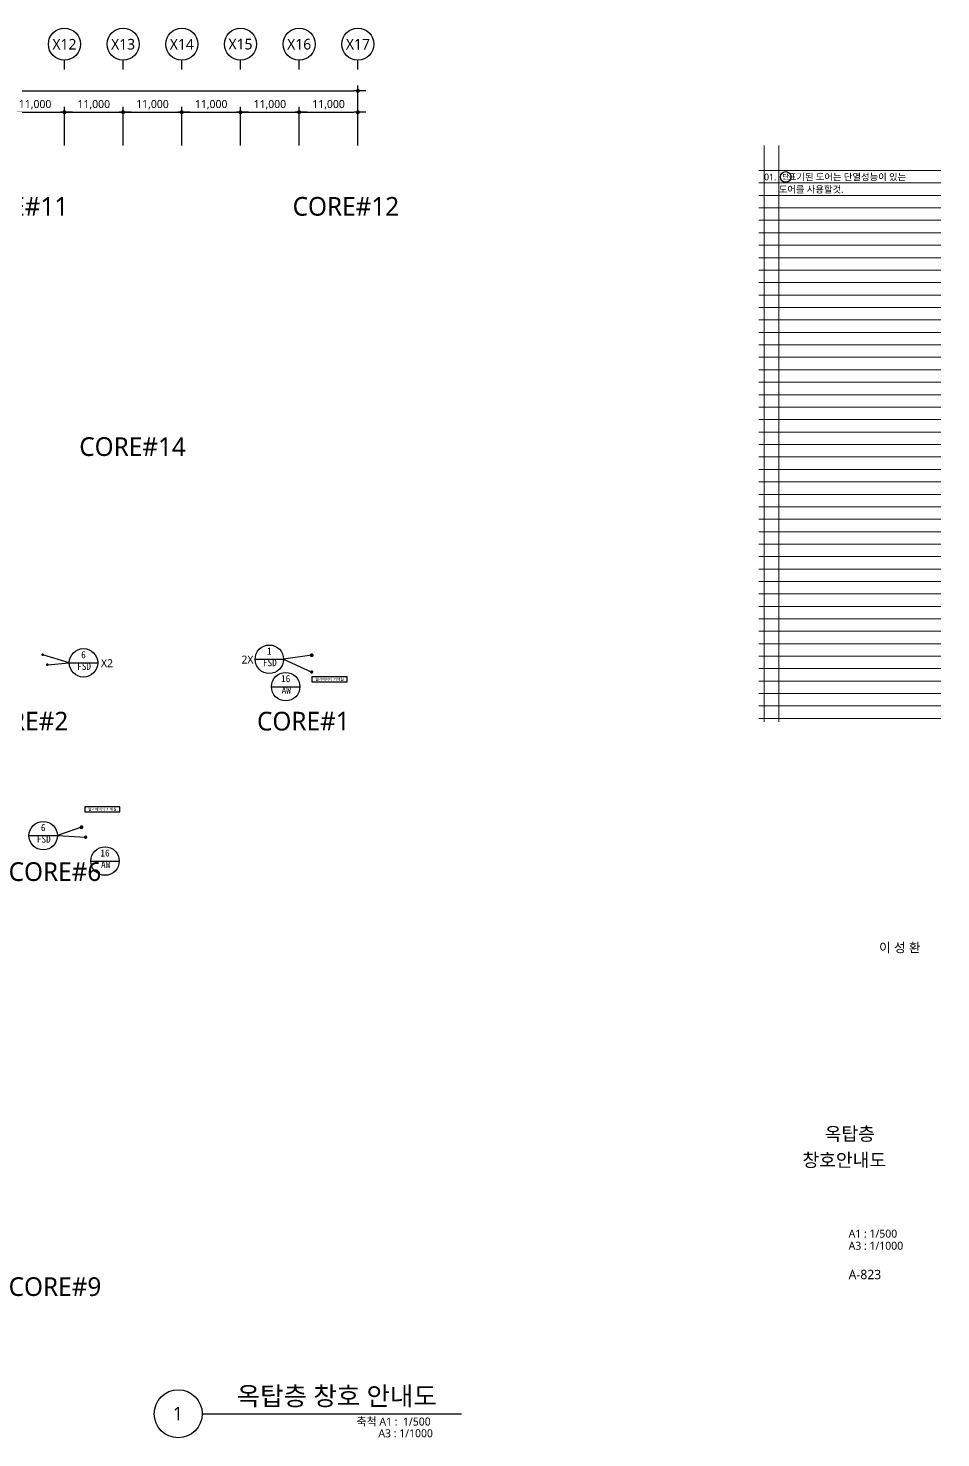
# Model space of a CAD drawing. Header units: millimetres. Extents: x 3479419 to 5579419, y 522746 to 3162891.
# Drawn here: x 4980322 to 5151369, y 2898746 to 3162891 of the extents above; entities that cross this region are included whole.
import ezdxf
from ezdxf.enums import TextEntityAlignment as Align

# ---------------------------------------------------------------- set-up
doc = ezdxf.new("R2010")
doc.units = ezdxf.units.MM
doc.layers.get('Defpoints').update_dxf_attribs({"color": 140})
for name, color, linetype, lineweight in [('A-AXIS-BUBL', 7, 'Continuous', 25), ('A-BORD-TEXT', 3, 'Continuous', 25), ('A-DIMS', 7, 'Continuous', 25), ('A-MKXX-SYMB', 7, 'Continuous', 25), ('A-XXXX-SYMB', 7, 'Continuous', 25), ('A-XXXX-TXT1', 3, 'Continuous', 25), ('A-XXXX-TXT2', 3, 'Continuous', 25)]:
    doc.layers.add(name, color=color, linetype=linetype, lineweight=lineweight)
doc.layers.add('A-XXXX-NPLT', color=144, linetype='Continuous', lineweight=15, plot=False)
doc.layers.add('AA-SYMB', color=1, linetype='Continuous')
doc.styles.add('HY울릉도L', font='')
doc.styles.add('XR-평면도$0$맑은 고딕', font='malgun.ttf')
doc.styles.add('돋움', font='')
doc.styles.add('돋음', font='')
doc.styles.add('맑은 고딕', font='malgun.ttf')
doc.styles.add('맑은고딕', font='malgun.ttf')
doc.styles.get('HY울릉도L').set_extended_font_data('HYwulM')
doc.styles.get('돋움').set_extended_font_data('DotumChe')
doc.styles.get('돋음').set_extended_font_data('Dotum')
doc.dimstyles.new('CDIM', dxfattribs={"dimtxt": 3, "dimasz": 1.5, "dimexe": 2, "dimexo": 1, "dimgap": 1, "dimtad": 1, "dimdec": 0, "dimrnd": 0.5, "dimzin": 0, "dimdsep": 32, "dimlunit": 6, "dimtxsty": 'HY울릉도L', "dimblk1": '_CIDOT', "dimblk2": '_CIDOT', "dimsah": 1, "dimcen": 5.5, "dimclrd": 2, "dimclre": 2, "dimclrt": 7, "dimadec": 0, "dimazin": 0, "dimtfac": 1, "dimtdec": 0, "dimtix": 1, "dimtmove": 2, "dimatfit": 1, "dimldrblk": '_CIDOT', "dimfxl": 1, "dimtolj": 1, "dimtzin": 0, "dimlwd": -1, "dimarcsym": 0})

# ---------------------------------------------------------------- blocks, each defined once
blk = doc.blocks.new('_CIDOT')
at = {"color": 0, "linetype": 'ByBlock'}
blk.add_line((2, 0), (-1, 0), dxfattribs=at)
at = {"color": 0, "linetype": 'ByBlock', "const_width": 0.5}
blk.add_lwpolyline([(-0.25, 0, 1), (0.25, 0, 1)], format="xyb", close=True, dxfattribs=at)
blk = doc.blocks.new('*D37')
at = {"layer": 'A-DIMS', "lineweight": -2, "transparency": 16777216}
for p, q in [((236693, 255621), (236693, 262871)), ((247693, 255621), (247693, 262871))]:
    blk.add_line(p, q, dxfattribs=at)
at = {"layer": 'A-DIMS', "transparency": 16777216}
blk.add_line((237443, 261871), (246943, 261871), dxfattribs=at)
at = {"layer": 'Defpoints', "color": 0, "transparency": 16777216}
for p in [(247693, 261871), (236693, 255121), (247693, 255121)]:
    blk.add_point(p, dxfattribs=at)
at = {"layer": 'A-DIMS', "transparency": 16777216, "xscale": 750, "yscale": 750, "zscale": 750, "rotation": 180}
blk.add_blockref('_CIDOT', (236693, 261871), dxfattribs=at)
at = {"layer": 'A-DIMS', "transparency": 16777216, "xscale": 750, "yscale": 750, "zscale": 750}
blk.add_blockref('_CIDOT', (247693, 261871), dxfattribs=at)
at = {"layer": 'A-DIMS', "color": 3, "transparency": 16777216, "insert": (242193, 263275), "char_height": 1500, "attachment_point": 5, "style": '맑은고딕'}
blk.add_mtext('\\A1;11,000', dxfattribs=at)
blk = doc.blocks.new('*D38')
at = {"layer": 'A-DIMS', "lineweight": -2, "transparency": 16777216}
for p, q in [((247693, 255621), (247693, 262871)), ((258693, 255621), (258693, 262871))]:
    blk.add_line(p, q, dxfattribs=at)
at = {"layer": 'A-DIMS', "transparency": 16777216}
blk.add_line((248443, 261871), (257943, 261871), dxfattribs=at)
at = {"layer": 'Defpoints', "color": 0, "transparency": 16777216}
for p in [(258693, 261871), (247693, 255121), (258693, 255121)]:
    blk.add_point(p, dxfattribs=at)
at = {"layer": 'A-DIMS', "transparency": 16777216, "xscale": 750, "yscale": 750, "zscale": 750, "rotation": 180}
blk.add_blockref('_CIDOT', (247693, 261871), dxfattribs=at)
at = {"layer": 'A-DIMS', "transparency": 16777216, "xscale": 750, "yscale": 750, "zscale": 750}
blk.add_blockref('_CIDOT', (258693, 261871), dxfattribs=at)
at = {"layer": 'A-DIMS', "color": 3, "transparency": 16777216, "insert": (253193, 263275), "char_height": 1500, "attachment_point": 5, "style": '맑은고딕'}
blk.add_mtext('\\A1;11,000', dxfattribs=at)
blk = doc.blocks.new('*D39')
at = {"layer": 'A-DIMS', "lineweight": -2, "transparency": 16777216}
for p, q in [((258693, 255621), (258693, 262871)), ((269693, 255621), (269693, 262871))]:
    blk.add_line(p, q, dxfattribs=at)
at = {"layer": 'A-DIMS', "transparency": 16777216}
blk.add_line((259443, 261871), (268943, 261871), dxfattribs=at)
at = {"layer": 'Defpoints', "color": 0, "transparency": 16777216}
for p in [(269693, 261871), (258693, 255121), (269693, 255121)]:
    blk.add_point(p, dxfattribs=at)
at = {"layer": 'A-DIMS', "transparency": 16777216, "xscale": 750, "yscale": 750, "zscale": 750, "rotation": 180}
blk.add_blockref('_CIDOT', (258693, 261871), dxfattribs=at)
at = {"layer": 'A-DIMS', "transparency": 16777216, "xscale": 750, "yscale": 750, "zscale": 750}
blk.add_blockref('_CIDOT', (269693, 261871), dxfattribs=at)
at = {"layer": 'A-DIMS', "color": 3, "transparency": 16777216, "insert": (264193, 263275), "char_height": 1500, "attachment_point": 5, "style": '맑은고딕'}
blk.add_mtext('\\A1;11,000', dxfattribs=at)
blk = doc.blocks.new('*D40')
at = {"layer": 'A-DIMS', "lineweight": -2, "transparency": 16777216}
for p, q in [((269693, 255621), (269693, 262871)), ((280693, 255621), (280693, 262871))]:
    blk.add_line(p, q, dxfattribs=at)
at = {"layer": 'A-DIMS', "transparency": 16777216}
blk.add_line((270443, 261871), (279943, 261871), dxfattribs=at)
at = {"layer": 'Defpoints', "color": 0, "transparency": 16777216}
for p in [(280693, 261871), (269693, 255121), (280693, 255121)]:
    blk.add_point(p, dxfattribs=at)
at = {"layer": 'A-DIMS', "transparency": 16777216, "xscale": 750, "yscale": 750, "zscale": 750, "rotation": 180}
blk.add_blockref('_CIDOT', (269693, 261871), dxfattribs=at)
at = {"layer": 'A-DIMS', "transparency": 16777216, "xscale": 750, "yscale": 750, "zscale": 750}
blk.add_blockref('_CIDOT', (280693, 261871), dxfattribs=at)
at = {"layer": 'A-DIMS', "color": 3, "transparency": 16777216, "insert": (275193, 263275), "char_height": 1500, "attachment_point": 5, "style": '맑은고딕'}
blk.add_mtext('\\A1;11,000', dxfattribs=at)
blk = doc.blocks.new('*D41')
at = {"layer": 'A-DIMS', "lineweight": -2, "transparency": 16777216}
for p, q in [((280693, 255621), (280693, 262871)), ((291693, 255621), (291693, 262871))]:
    blk.add_line(p, q, dxfattribs=at)
at = {"layer": 'A-DIMS', "transparency": 16777216}
blk.add_line((281443, 261871), (290943, 261871), dxfattribs=at)
at = {"layer": 'Defpoints', "color": 0, "transparency": 16777216}
for p in [(291693, 261871), (280693, 255121), (291693, 255121)]:
    blk.add_point(p, dxfattribs=at)
at = {"layer": 'A-DIMS', "transparency": 16777216, "xscale": 750, "yscale": 750, "zscale": 750, "rotation": 180}
blk.add_blockref('_CIDOT', (280693, 261871), dxfattribs=at)
at = {"layer": 'A-DIMS', "transparency": 16777216, "xscale": 750, "yscale": 750, "zscale": 750}
blk.add_blockref('_CIDOT', (291693, 261871), dxfattribs=at)
at = {"layer": 'A-DIMS', "color": 3, "transparency": 16777216, "insert": (286193, 263275), "char_height": 1500, "attachment_point": 5, "style": '맑은고딕'}
blk.add_mtext('\\A1;11,000', dxfattribs=at)
blk = doc.blocks.new('*D42')
at = {"layer": 'A-DIMS', "lineweight": -2, "transparency": 16777216}
for p, q in [((126693, 255621), (126693, 266871)), ((302693, 255621), (302693, 266871))]:
    blk.add_line(p, q, dxfattribs=at)
at = {"layer": 'A-DIMS', "transparency": 16777216}
blk.add_line((127443, 265871), (301943, 265871), dxfattribs=at)
at = {"layer": 'Defpoints', "color": 0, "transparency": 16777216}
for p in [(302693, 265871), (126693, 255121), (302693, 255121)]:
    blk.add_point(p, dxfattribs=at)
at = {"layer": 'A-DIMS', "transparency": 16777216, "xscale": 750, "yscale": 750, "zscale": 750, "rotation": 180}
blk.add_blockref('_CIDOT', (126693, 265871), dxfattribs=at)
at = {"layer": 'A-DIMS', "transparency": 16777216, "xscale": 750, "yscale": 750, "zscale": 750}
blk.add_blockref('_CIDOT', (302693, 265871), dxfattribs=at)
at = {"layer": 'A-DIMS', "color": 3, "transparency": 16777216, "insert": (214693, 267275), "char_height": 1500, "attachment_point": 5, "style": '맑은고딕'}
blk.add_mtext('\\A1;176,000', dxfattribs=at)
blk = doc.blocks.new('*D43')
at = {"layer": 'A-DIMS', "lineweight": -2, "transparency": 16777216}
for p, q in [((291693, 255621), (291693, 262871)), ((302693, 255621), (302693, 262871))]:
    blk.add_line(p, q, dxfattribs=at)
at = {"layer": 'A-DIMS', "transparency": 16777216}
blk.add_line((292443, 261871), (301943, 261871), dxfattribs=at)
at = {"layer": 'Defpoints', "color": 0, "transparency": 16777216}
for p in [(302693, 261871), (291693, 255121), (302693, 255121)]:
    blk.add_point(p, dxfattribs=at)
at = {"layer": 'A-DIMS', "transparency": 16777216, "xscale": 750, "yscale": 750, "zscale": 750, "rotation": 180}
blk.add_blockref('_CIDOT', (291693, 261871), dxfattribs=at)
at = {"layer": 'A-DIMS', "transparency": 16777216, "xscale": 750, "yscale": 750, "zscale": 750}
blk.add_blockref('_CIDOT', (302693, 261871), dxfattribs=at)
at = {"layer": 'A-DIMS', "color": 3, "transparency": 16777216, "insert": (297193, 263275), "char_height": 1500, "attachment_point": 5, "style": '맑은고딕'}
blk.add_mtext('\\A1;11,000', dxfattribs=at)
blk = doc.blocks.new('글_엘리베이터기계실')
at = {"layer": 'A-XXXX-TXT2', "color": 0, "ltscale": 100}
blk.add_lwpolyline([(-3300, 336), (-3300, -564), (3300, -564), (3300, 336)], close=True, dxfattribs=at)
at = {"layer": 'A-XXXX-TXT2', "ltscale": 100, "style": 'XR-평면도$0$맑은 고딕'}
blk.add_text('엘리베이터 기계실', height=500, dxfattribs=at).set_placement((0, -114), align=Align.MIDDLE_CENTER)
blk = doc.blocks.new('WINSYMBOL-flat-1')
at = {"layer": 'AA-SYMB', "color": 3}
blk.add_line((-1440, 0), (1440, 0), dxfattribs=at)
blk.add_circle((0, 0), 1440, dxfattribs=at)
at = {"layer": 'AA-SYMB', "style": '돋음'}
blk.add_attdef('0', text='', height=720, dxfattribs=at).set_placement((0, 246), align=Align.CENTER)
at = {"layer": 'AA-SYMB', "style": '돋음', "width": 0.95}
blk.add_attdef('FSD', text='', height=720, dxfattribs=at).set_placement((59, -927), align=Align.CENTER)
blk = doc.blocks.new('A$C425F3A2A')
at = {"layer": 'Defpoints', "style": '맑은고딕'}
for s, p in [('CORE#11', (248418, 241440)), ('CORE#12', (310438, 241440)), ('CORE#14', (270451, 196412)), ('CORE#2', (248418, 144972)), ('CORE#1', (301154, 144972)), ('CORE#6', (254604, 116772)), ('CORE#9', (254604, 39007))]:
    blk.add_text(s, height=3500, dxfattribs=at).set_placement(p, align=Align.BOTTOM_RIGHT)
blk = doc.blocks.new('NOTE(220317)')
at = {"layer": 'A-XXXX-NPLT'}
for p, q in [((1010650, 179733), (1010650, 175413)), ((1010760, 179733), (1010760, 175413)), ((1010610, 179546), (1011975, 179546)), ((1010610, 179453), (1011975, 179453)), ((1010610, 179359), (1011975, 179359)), ((1010610, 179266), (1011975, 179266)), ((1010610, 179173), (1011975, 179173)), ((1010610, 179079), (1011975, 179079)), ((1010610, 178986), (1011975, 178986)), ((1010610, 178893), (1011975, 178893)), ((1010610, 178799), (1011975, 178799)), ((1010610, 178706), (1011975, 178706)), ((1010610, 178613), (1011975, 178613)), ((1010610, 178519), (1011975, 178519)), ((1010610, 178426), (1011975, 178426)), ((1010610, 178333), (1011975, 178333)), ((1010610, 178239), (1011975, 178239)), ((1010610, 178146), (1011975, 178146)), ((1010610, 178053), (1011975, 178053)), ((1010610, 177959), (1011975, 177959)), ((1010610, 177866), (1011975, 177866)), ((1010610, 177773), (1011975, 177773)), ((1010610, 177679), (1011975, 177679)), ((1010610, 177586), (1011975, 177586)), ((1010610, 177493), (1011975, 177493)), ((1010610, 177399), (1011975, 177399)), ((1010610, 177306), (1011975, 177306)), ((1010610, 177213), (1011975, 177213)), ((1010610, 177119), (1011975, 177119)), ((1010610, 177026), (1011975, 177026)), ((1010610, 176933), (1011975, 176933)), ((1010610, 176839), (1011975, 176839)), ((1010610, 176746), (1011975, 176746)), ((1010610, 176653), (1011975, 176653)), ((1010610, 176559), (1011975, 176559)), ((1010610, 176466), (1011975, 176466)), ((1010610, 176373), (1011975, 176373)), ((1010610, 176279), (1011975, 176279)), ((1010610, 176186), (1011975, 176186)), ((1010610, 176093), (1011975, 176093)), ((1010610, 175999), (1011975, 175999)), ((1010610, 175906), (1011975, 175906)), ((1010610, 175813), (1011975, 175813)), ((1010610, 175719), (1011975, 175719)), ((1010610, 175626), (1011975, 175626)), ((1010610, 175533), (1011975, 175533)), ((1010610, 175439), (1011975, 175439))]:
    blk.add_line(p, q, dxfattribs=at)
blk = doc.blocks.new('단')
at = {"layer": 'A-XXXX-SYMB'}
blk.add_circle((0, 0), 500, dxfattribs=at)
at = {"layer": 'A-XXXX-TXT2', "ltscale": 100, "style": '맑은 고딕'}
blk.add_text('단', height=500, dxfattribs=at).set_placement((0, 0), align=Align.MIDDLE_CENTER)
blk = doc.blocks.new('NOTE_평면도')
at = {"layer": 'A-MKXX-SYMB', "xscale": 0.04, "yscale": 0.04, "zscale": 0.04}
blk.add_blockref('단', (7657.5, 4994.8), dxfattribs=at)
at = {"layer": 'A-XXXX-TXT2', "style": '맑은 고딕'}
for s, p in [('01.', (7576.5, 4994.8)), ('    표기된 도어는 단열성능이 있는', (7631.5, 4994.8)), ('도어를 사용할것.', (7631.5, 4948.1))]:
    blk.add_text(s, height=25, dxfattribs=at).set_placement(p, align=Align.MIDDLE_LEFT)
blk = doc.blocks.new('DIM(210222)')
for p, q in [((247693, 269870.6), (247693, 271620.6)), ((258693, 269870.6), (258693, 271620.6)), ((269693, 269870.6), (269693, 271620.6)), ((280693, 269870.6), (280693, 271620.6)), ((291693, 269870.6), (291693, 271620.6)), ((302693, 269870.6), (302693, 271620.6))]:
    blk.add_line(p, q)
at = {"layer": 'A-AXIS-BUBL', "ltscale": 0.2}
for centre in [(247693, 274620.6), (258693, 274620.6), (269693, 274620.6), (280693, 274620.6), (291693, 274620.6), (302693, 274620.6)]:
    blk.add_circle(centre, 3000, dxfattribs=at)
at = {"layer": 'A-XXXX-TXT2', "ltscale": 0.2, "style": '맑은고딕'}
for s, p in [('X12', (247693, 274620.6)), ('X13', (258693, 274620.6)), ('X14', (269693, 274620.6)), ('X15', (280693, 274620.6)), ('X16', (291693, 274620.6)), ('X17', (302693, 274620.6))]:
    blk.add_text(s, height=2000, dxfattribs=at).set_placement(p, align=Align.MIDDLE)
at = {"layer": 'A-DIMS'}
for p1, p2, distance, picture, middle in [((126693, 255120.6), (302693, 255120.6), 10750, '*D42', (214693, 267275.5)), ((236693, 255120.6), (247693, 255120.6), 6750, '*D37', (242193, 263275.5)), ((247693, 255120.6), (258693, 255120.6), 6750, '*D38', (253193, 263275.5)), ((258693, 255120.6), (269693, 255120.6), 6750, '*D39', (264193, 263275.5)), ((269693, 255120.6), (280693, 255120.6), 6750, '*D40', (275193, 263275.5)), ((280693, 255120.6), (291693, 255120.6), 6750, '*D41', (286193, 263275.5)), ((291693, 255120.6), (302693, 255120.6), 6750, '*D43', (297193, 263275.5))]:
    dim = blk.add_aligned_dim(p1=p1, p2=p2, distance=distance, dimstyle='CDIM', override={"dimscale": 500, "dimtxsty": '맑은고딕', "dimclrd": 256, "dimclre": 256, "dimclrt": 3}, dxfattribs=at)
    dim.commit()
    dim.dimension.update_dxf_attribs({"geometry": picture, "text_midpoint": middle})

msp = doc.modelspace()

# ---------------------------------------------------------------- hatches: boundary and pattern name
at = {"layer": 'A-MKXX-SYMB'}
h = msp.add_hatch(color=256, dxfattribs=at)
edge = h.paths.add_edge_path()
edge.add_arc((5033461.8, 3045391.2), 365.4, 0, 360)
h = msp.add_hatch(color=256, dxfattribs=at)
edge = h.paths.add_edge_path()
edge.add_arc((5033461.8, 3042241.2), 333.3, 0, 360)
h = msp.add_hatch(color=256, dxfattribs=at)
edge = h.paths.add_edge_path()
edge.add_arc((4990311.8, 3013166.2), 365.4, 0, 360)
h = msp.add_hatch(color=256, dxfattribs=at)
edge = h.paths.add_edge_path()
edge.add_arc((4991091.8, 3011291.2), 333.3, 0, 360)

# ---------------------------------------------------------------- linework, layer by layer
at = {"const_width": 250}
for points in [[(4983036.8, 3045366.2, 1), (4983036.8, 3045616.2, 1)], [(4983911.8, 3043491.2, 1), (4983911.8, 3043741.2, 1)]]:
    msp.add_lwpolyline(points, format="xyb", close=True, dxfattribs=at)
at = {"layer": 'A-XXXX-SYMB'}
msp.add_line((5012937.2, 2903245.9), (5061546.9, 2903245.9), dxfattribs=at)
for points in [[(4983911.8, 3043616.2), (4988018.6, 3043969.7), (4983036.8, 3045491.2)], [(5033461.8, 3045391.2), (5028174.8, 3044639.8), (5033461.8, 3042241.2)], [(4990311.8, 3013166.2), (4985804.8, 3011583.5), (4991091.8, 3011291.2)]]:
    msp.add_lwpolyline(points, dxfattribs=at)
msp.add_circle((5008437.2, 2903245.9), 4500, dxfattribs=at)

# ---------------------------------------------------------------- block references
for name, p in [('DIM(210222)', (4739418.8, 2885270.6)), ('글_엘리베이터기계실', (5036794.5, 3040991.2)), ('글_엘리베이터기계실', (4994211.8, 3016630.4))]:
    msp.add_blockref(name, p)
for name, p, xscale, yscale, zscale in [('NOTE(220317)', (-20148001.6, -1352435.1), 25, 25, 25), ('NOTE_평면도', (4739418.8, 2885270.6), 50, 50, 50)]:
    msp.add_blockref(name, p, dxfattribs=dict(xscale=xscale, yscale=yscale, zscale=zscale))
ref = msp.add_blockref('WINSYMBOL-flat-1', (4990685.3, 3043969.7), dxfattribs=dict(xscale=1.851851851790402, yscale=1.851851851790402, zscale=1.851851851790402))
ref.add_attrib('0', '6', dxfattribs={"layer": 'AA-SYMB', "color": 3, "height": 1333.3, "style": '돋움'}).set_placement((4990685.3, 3044425.3), align=Align.BOTTOM_CENTER)
ref.add_attrib('FSD', 'FSD', dxfattribs={"layer": 'AA-SYMB', "color": 3, "height": 1333.33, "style": '돋움'}).set_placement((4990793.7, 3042252.9), align=Align.BOTTOM_CENTER)
ref = msp.add_blockref('WINSYMBOL-flat-1', (5025508.1, 3044639.8), dxfattribs=dict(xscale=1.851851851790402, yscale=1.851851851790402, zscale=1.851851851790402))
ref.add_attrib('0', '1', dxfattribs={"layer": 'AA-SYMB', "color": 3, "height": 1333.3, "style": '돋움'}).set_placement((5025508.1, 3045095.5), align=Align.BOTTOM_CENTER)
ref.add_attrib('FSD', 'FSD', dxfattribs={"layer": 'AA-SYMB', "color": 3, "height": 1333.33, "style": '돋움'}).set_placement((5025616.6, 3042923.1), align=Align.BOTTOM_CENTER)
ref = msp.add_blockref('WINSYMBOL-flat-1', (5028582.2, 3039491.2), dxfattribs=dict(xscale=1.851851851790402, yscale=1.851851851790402, zscale=1.851851851790402))
ref.add_attrib('0', '16', dxfattribs={"layer": 'AA-SYMB', "color": 3, "height": 1333.33, "style": '돋움'}).set_placement((5028582.2, 3039946.8), align=Align.BOTTOM_CENTER)
ref.add_attrib('FSD', 'AW', dxfattribs={"layer": 'AA-SYMB', "color": 3, "height": 1333.33, "style": '돋움'}).set_placement((5028690.7, 3037774.4), align=Align.BOTTOM_CENTER)
ref = msp.add_blockref('WINSYMBOL-flat-1', (4983138.1, 3011583.5), dxfattribs=dict(xscale=1.851851851790402, yscale=1.851851851790402, zscale=1.851851851790402))
ref.add_attrib('0', '6', dxfattribs={"layer": 'AA-SYMB', "color": 3, "height": 1333.3, "style": '돋움'}).set_placement((4983138.1, 3012039.1), align=Align.BOTTOM_CENTER)
ref.add_attrib('FSD', 'FSD', dxfattribs={"layer": 'AA-SYMB', "color": 3, "height": 1333.33, "style": '돋움'}).set_placement((4983246.6, 3009866.7), align=Align.BOTTOM_CENTER)
ref = msp.add_blockref('WINSYMBOL-flat-1', (4994729.9, 3006819.9), dxfattribs=dict(xscale=1.851851851790402, yscale=1.851851851790402, zscale=1.851851851790402))
ref.add_attrib('0', '16', dxfattribs={"layer": 'AA-SYMB', "color": 3, "height": 1333.33, "style": '돋움'}).set_placement((4994729.9, 3007275.5), align=Align.BOTTOM_CENTER)
ref.add_attrib('FSD', 'AW', dxfattribs={"layer": 'AA-SYMB', "color": 3, "height": 1333.33, "style": '돋움'}).set_placement((4994838.3, 3005103.1), align=Align.BOTTOM_CENTER)
msp.add_blockref('A$C425F3A2A', (4739418.8, 2885270.6), dxfattribs=at)

# ---------------------------------------------------------------- texts
at = {"layer": 'A-BORD-TEXT', "style": '맑은고딕'}
msp.add_text('이 성 환', height=1750, dxfattribs=at).set_placement((5147561.5, 2989731.8), align=Align.RIGHT)
msp.add_text('옥탑층', height=2500, dxfattribs=at).set_placement((5134315.1, 2955703.6), align=Align.MIDDLE_CENTER)
for s, height, p in [('A1 : 1/500', 1500, (5134091.6, 2936255)), ('A3 : 1/1000', 1500, (5134091.6, 2933987.6)), ('A-823', 1750, (5134091.6, 2928469.4))]:
    msp.add_text(s, height=height, dxfattribs=at).set_placement(p)
at = {"layer": 'A-BORD-TEXT', "insert": (5125429.7, 2952039.7), "char_height": 2500, "width": 35688.812, "attachment_point": 1, "style": '맑은고딕'}
msp.add_mtext('창호안내도', dxfattribs=at)
at = {"layer": 'A-XXXX-TXT1', "style": '맑은고딕'}
msp.add_text('옥탑층 창호 안내도', height=3500, dxfattribs=at).set_placement((5056914.1, 2903766), align=Align.BOTTOM_RIGHT)
msp.add_text('1', height=2500, dxfattribs=at).set_placement((5008379.5, 2903299.3), align=Align.MIDDLE)
for s, p in [('축척 A1 :  1/500', (5055760.1, 2902538.3)), ('A3 : 1/1000', (5056181.9, 2900349.2))]:
    msp.add_text(s, height=1500, dxfattribs=at).set_placement(p, align=Align.TOP_RIGHT)
at = {"layer": 'A-XXXX-TXT2', "style": '맑은고딕'}
for s, p in [('X2', (4995096.5, 3043146.9)), ('2X', (5021419.6, 3043817.1))]:
    msp.add_text(s, height=1500, dxfattribs=at).set_placement(p, align=Align.CENTER)

doc.saveas('drawing.dxf')
